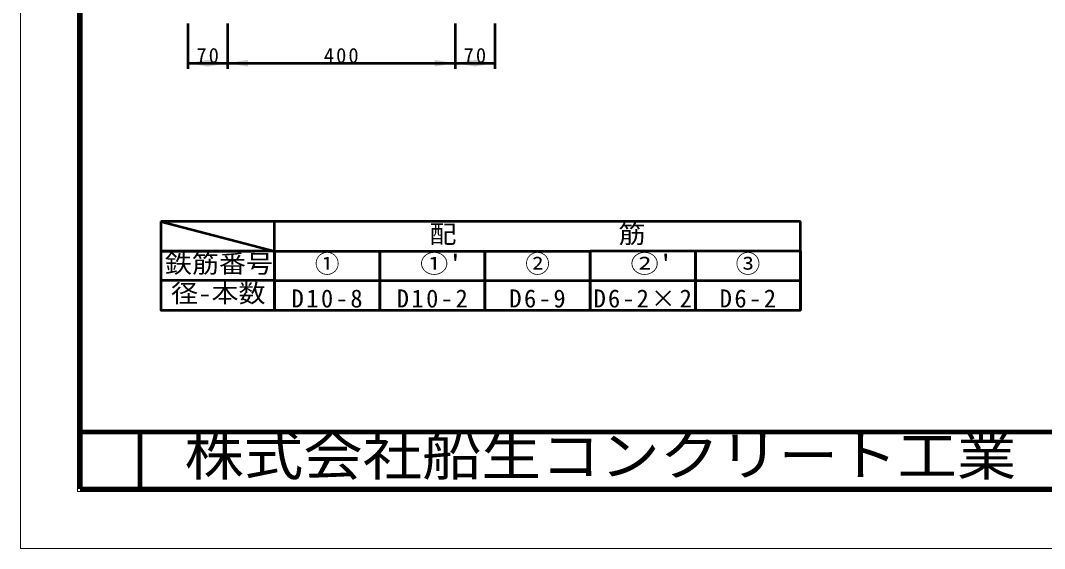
# Model space of a CAD drawing. Units: millimetres, scale not verified. Extents: x -2102 to 2102, y -1485 to 1485.
# Drawn here: x -2102 to -302, y -1485 to -557 of the extents above; entities that cross this region are included whole.
import ezdxf
from ezdxf.enums import TextEntityAlignment as Align

# ---------------------------------------------------------------- set-up
doc = ezdxf.new("R2010")
doc.units = ezdxf.units.MM
doc.header["$LTSCALE"] = 5
doc.layers.add('0-0_V-nasSTD', color=7, linetype='Continuous', lineweight=35)
doc.layers.add('0-1_0', color=7, linetype='Continuous', lineweight=50)
doc.styles.add('ＭＳ ゴシック', font='')
doc.styles.get('ＭＳ ゴシック').set_extended_font_data('MS Gothic')

msp = doc.modelspace()

# ---------------------------------------------------------------- linework, layer by layer
at = {"layer": '0-0_V-nasSTD', "lineweight": 100}
for p, q in [((-1997.5, 1380), (-1997.5, -1380)), ((-1892.5, -1280), (-1892.5, -1380)), ((-1997.5, -1380), (1997.5, -1380))]:
    msp.add_line(p, q, dxfattribs=at)
at = {"layer": '0-0_V-nasSTD', "lineweight": 50}
for p, q in [((-1855.697, -910.318), (-1655.697, -962.318)), ((-1470.697, -910.318), (-1655.697, -910.318)), ((-1285.697, -910.318), (-1470.697, -910.318)), ((-1100.697, -910.318), (-1285.697, -910.318)), ((-915.697, -910.318), (-1100.697, -910.318)), ((-730.697, -910.318), (-915.697, -910.318)), ((-730.697, -962.318), (-730.697, -910.318)), ((-1855.697, -962.318), (-1855.697, -1014.318)), ((-1655.697, -962.318), (-1470.697, -962.318)), ((-1470.697, -962.318), (-1285.697, -962.318)), ((-1285.697, -962.318), (-1100.697, -962.318)), ((-730.697, -962.318), (-915.697, -962.318)), ((-730.697, -1014.318), (-730.697, -962.318))]:
    msp.add_line(p, q, dxfattribs=at)
at = {"layer": '0-0_V-nasSTD', "lineweight": 18}
for points in [[(-2102.5, -1485), (-2102.5, 1485), (2102.5, 1485), (2102.5, -1485)], [(-2002.5, -1385), (-2002.5, 1385), (2002.5, 1385), (2002.5, -1385)]]:
    msp.add_lwpolyline(points, close=True, dxfattribs=at)
at = {"layer": '0-0_V-nasSTD', "lineweight": 50}
for points in [[(-1855.697, -910.318), (-1855.697, -962.318), (-1690.697, -962.318)], [(-1655.697, -962.318), (-1655.697, -910.318), (-1855.697, -910.318)], [(-1655.697, -1014.318), (-1655.697, -962.318), (-1855.697, -962.318)], [(-1655.697, -962.318), (-1655.697, -1014.318), (-1470.697, -1014.318), (-1470.697, -962.318), (-1470.697, -1014.318), (-1285.697, -1014.318), (-1285.697, -962.318), (-1285.697, -1014.318), (-1100.697, -1014.318), (-1100.697, -962.318), (-1100.697, -1014.318)], [(-1100.697, -1014.318), (-915.697, -1014.318), (-915.697, -962.318), (-1100.697, -962.318)], [(-1100.697, -1066.318), (-915.697, -1066.318), (-915.697, -1014.318), (-915.697, -962.318), (-915.697, -1014.318), (-730.697, -1014.318), (-730.697, -962.318)], [(-730.697, -1066.318), (-730.697, -1014.318), (-730.697, -962.318), (-730.697, -1014.318)], [(-1655.697, -1014.318), (-1655.697, -1066.318), (-1470.697, -1066.318), (-1470.697, -1014.318), (-1470.697, -1066.318), (-1285.697, -1066.318), (-1285.697, -1014.318), (-1285.697, -1066.318), (-1100.697, -1066.318), (-1100.697, -1014.318), (-1100.697, -1066.318)], [(-915.697, -1066.318), (-915.697, -1014.318), (-915.697, -1066.318)], [(-915.697, -1066.318), (-730.697, -1066.318), (-730.697, -1014.318)], [(-730.697, -1066.318), (-730.697, -1014.318), (-730.697, -1066.318)]]:
    msp.add_lwpolyline(points, dxfattribs=at)
msp.add_lwpolyline([(-1855.697, -1014.318), (-1855.697, -1066.318), (-1655.697, -1066.318), (-1655.697, -1014.318)], close=True, dxfattribs=at)
at = {"layer": '0-0_V-nasSTD'}
for points in [[(-1808.332, -632.113), (-1772.332, -638.113), (-1772.332, -626.113)], [(-1774.332, -638.113), (-1774.332, -626.113), (-1738.332, -632.113)], [(-1738.332, -632.113), (-1702.332, -638.113), (-1702.332, -626.113)], [(-1374.332, -638.113), (-1374.332, -626.113), (-1338.332, -632.113)], [(-1338.332, -632.113), (-1302.332, -638.113), (-1302.332, -626.113)], [(-1304.332, -638.113), (-1304.332, -626.113), (-1268.332, -632.113)]]:
    msp.add_solid(points, dxfattribs=at)
at = {"layer": '0-1_0'}
for p, q in [((-1808.332, -562.113), (-1808.332, -642.113)), ((-1738.332, -562.113), (-1738.332, -642.113)), ((-1338.332, -562.113), (-1338.332, -642.113)), ((-1268.332, -562.113), (-1268.332, -642.113)), ((-1808.332, -632.113), (-1738.332, -632.113)), ((-1738.332, -632.113), (-1338.332, -632.113)), ((-1338.332, -632.113), (-1268.332, -632.113))]:
    msp.add_line(p, q, dxfattribs=at)
at = {"layer": '0-1_0', "lineweight": 100}
msp.add_line((-1997.5, -1280), (1997.5, -1280), dxfattribs=at)

# ---------------------------------------------------------------- texts
at = {"layer": '0-0_V-nasSTD', "style": 'ＭＳ ゴシック'}
for s, height, width, p in [('配\u3000\u3000\u3000\u3000  \u3000筋', 31.67, 1.1, (-1383.277, -957.918)), ('鉄筋番号', 31.67, 1.1, (-1848.577, -1009.918)), ("①'", 31.67, 1.15, (-1399.797, -1009.918)), ("②'", 31.67, 1.15, (-1029.797, -1009.918)), ('径-本数', 31.67, 1.1, (-1837.777, -1061.918)), ('株式会社船生コンクリート工業', 69.65, 1.1, (-1814.221, -1377.45))]:
    msp.add_text(s, height=height, dxfattribs=dict(at, width=width)).set_placement(p, align=Align.BOTTOM_LEFT)
for s, p in [('①', (-1584.797, -1009.918)), ('②', (-1214.797, -1009.918)), ('③', (-844.797, -1009.918))]:
    msp.add_text(s, height=31.67, dxfattribs=at).set_placement(p, align=Align.BOTTOM_LEFT)
at = {"layer": '0-0_V-nasSTD', "attachment_point": 7, "style": 'ＭＳ ゴシック'}
for s, insert, char_height in [('\\T1.2;70', (-1793.132, -632.113), 26.39), ('\\T1.2;400', (-1568.932, -632.113), 26.39), ('\\T1.2;70', (-1323.132, -632.113), 26.39), ('\\T1.2;D10-8', (-1625.837, -1061.918), 31.67), ('\\T1.2;D10-2', (-1440.837, -1061.918), 31.67), ('\\T1.2;D6-9', (-1242.877, -1061.918), 31.67), ('\\T1.17;D6-2×2', (-1094.597, -1061.918), 31.67), ('\\T1.2;D6-2', (-872.877, -1061.918), 31.67)]:
    msp.add_mtext(s, dxfattribs=dict(at, insert=insert, char_height=char_height))

doc.saveas('drawing.dxf')
